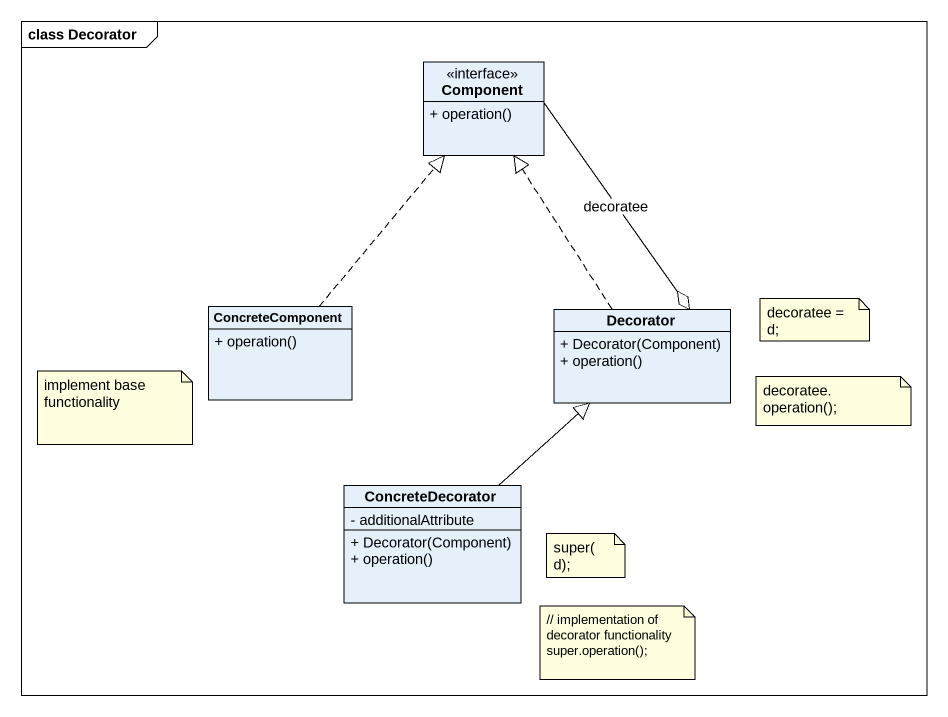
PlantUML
@startuml
mainframe class Decorator
hide circle
hide empty members
skinparam classAttributeIconSize 0
class "Component" as Component_ <<interface>> {
  + operation()
}
class ConcreteComponent {
  + operation()
}
class Decorator {
  + Decorator(Component)
  + operation()
}
class ConcreteDecorator {
  - additionalAttribute
  + Decorator(Component)
  + operation()
}
Component_ --o Decorator : decoratee
ConcreteComponent .up.|> Component_
Decorator .up.|> Component_
ConcreteDecorator -up-|> Decorator
note as N1
  decoratee = d;
end note
note as N2
  implement base functionality
end note
note as N3
  decoratee.operation();
end note
note as N4
  super(d);
end note
note as N5
  // implementation of decorator functionality
  super.operation();
end note
@enduml
